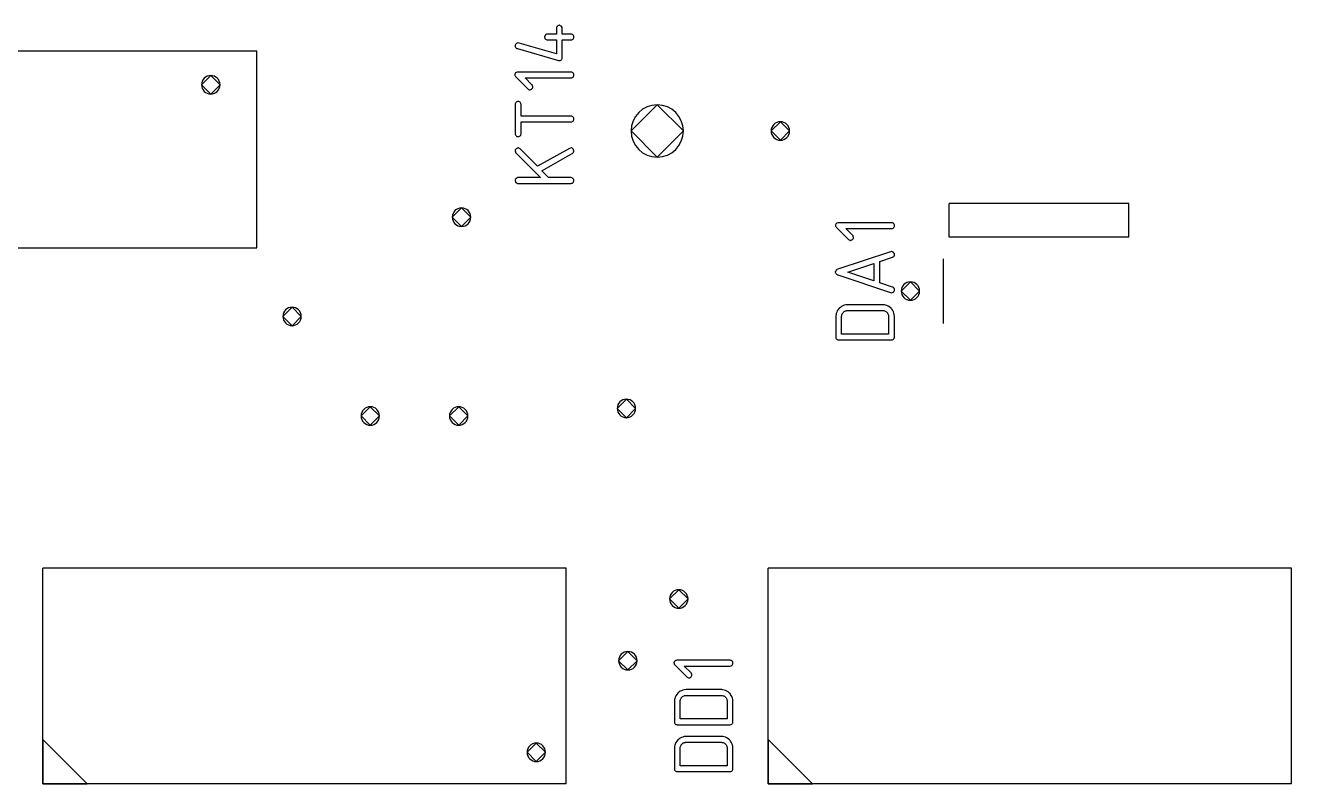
# Model space of a CAD drawing. Header units: inches. Extents: x 0 to 594, y -420 to 0.
# Drawn here: x 194.55 to 215.12, y -142.18 to -129.87 of the extents above; entities that cross this region are included whole.
import ezdxf

# ---------------------------------------------------------------- set-up
doc = ezdxf.new("R2010")
doc.units = ezdxf.units.IN
doc.header["$MEASUREMENT"] = 0

msp = doc.modelspace()

# ---------------------------------------------------------------- linework, layer by layer
at = {"color": 18, "true_color": 0x000000}
for p, q in [((203.175, -129.904), (203.174, -129.912)), ((203.174, -129.912), (203.174, -130.009)), ((203.181, -129.892), (203.175, -129.904)), ((203.184, -129.887), (203.181, -129.892)), ((203.19, -129.881), (203.184, -129.887)), ((203.192, -129.878), (203.19, -129.881)), ((203.199, -129.874), (203.192, -129.878)), ((203.209, -129.87), (203.199, -129.874)), ((203.222, -129.867), (203.209, -129.87)), ((203.225, -129.867), (203.222, -129.867)), ((203.232, -129.869), (203.225, -129.867)), ((203.242, -129.873), (203.232, -129.869)), ((203.253, -129.88), (203.242, -129.873)), ((203.256, -129.881), (203.253, -129.88)), ((203.26, -129.888), (203.256, -129.881)), ((203.266, -129.9), (203.26, -129.888)), ((203.267, -129.907), (203.266, -129.9)), ((203.269, -129.915), (203.267, -129.907)), ((203.269, -130.009), (203.269, -129.915)), ((202.52, -130.167), (202.512, -130.179)), ((202.523, -130.165), (202.52, -130.167)), ((202.528, -130.16), (202.523, -130.165)), ((202.54, -130.156), (202.528, -130.16)), ((202.554, -130.153), (202.54, -130.156)), ((202.568, -130.155), (202.554, -130.153)), ((203.174, -130.328), (202.568, -130.155)), ((202.985, -130.046), (202.984, -130.055)), ((202.984, -130.055), (202.984, -130.057)), ((202.984, -130.057), (202.985, -130.07)), ((202.989, -130.036), (202.985, -130.046)), ((202.985, -130.07), (202.989, -130.08)), ((202.996, -130.025), (202.989, -130.036)), ((202.989, -130.08), (202.995, -130.087)), ((202.995, -130.087), (202.996, -130.09)), ((202.998, -130.022), (202.996, -130.024)), ((202.996, -130.024), (202.996, -130.025)), ((202.996, -130.09), (203.009, -130.098)), ((203.005, -130.017), (202.998, -130.022)), ((203.016, -130.012), (203.005, -130.017)), ((203.009, -130.098), (203.02, -130.103)), ((203.023, -130.009), (203.016, -130.012)), ((203.02, -130.103), (203.029, -130.104)), ((203.032, -130.009), (203.023, -130.009)), ((203.029, -130.104), (203.03, -130.104)), ((203.03, -130.104), (203.032, -130.104)), ((203.174, -130.009), (203.032, -130.009)), ((203.032, -130.104), (203.174, -130.104)), ((203.174, -130.104), (203.174, -130.328)), ((203.411, -130.009), (203.269, -130.009)), ((203.269, -130.397), (203.269, -130.104)), ((203.269, -130.104), (203.411, -130.104)), ((203.412, -130.009), (203.411, -130.009)), ((203.411, -130.104), (203.426, -130.101)), ((203.415, -130.009), (203.412, -130.009)), ((203.424, -130.011), (203.415, -130.009)), ((203.435, -130.015), (203.424, -130.011)), ((203.426, -130.101), (203.438, -130.097)), ((203.446, -130.024), (203.435, -130.015)), ((203.438, -130.097), (203.443, -130.093)), ((203.443, -130.093), (203.446, -130.09)), ((203.448, -130.026), (203.446, -130.024)), ((203.446, -130.09), (203.453, -130.079)), ((203.452, -130.032), (203.448, -130.026)), ((203.456, -130.043), (203.452, -130.032)), ((203.453, -130.079), (203.456, -130.069)), ((203.457, -130.057), (203.456, -130.043)), ((203.456, -130.069), (203.457, -130.06)), ((203.457, -130.06), (203.457, -130.057)), ((188.412, -130.283), (198.312, -130.283)), ((198.312, -133.483), (198.312, -130.283)), ((202.507, -130.19), (202.506, -130.198)), ((202.506, -130.198), (202.506, -130.21)), ((202.506, -130.198), (202.506, -130.198)), ((202.506, -130.21), (202.507, -130.215)), ((202.512, -130.179), (202.507, -130.19)), ((202.507, -130.215), (202.509, -130.22)), ((202.509, -130.22), (202.51, -130.221)), ((202.51, -130.221), (202.516, -130.229)), ((202.516, -130.229), (202.524, -130.238)), ((202.524, -130.238), (202.533, -130.242)), ((202.533, -130.242), (202.538, -130.245)), ((202.538, -130.245), (202.541, -130.246)), ((202.541, -130.246), (203.208, -130.437)), ((203.208, -130.437), (203.219, -130.439)), ((203.219, -130.439), (203.23, -130.439)), ((203.23, -130.439), (203.243, -130.437)), ((203.243, -130.437), (203.253, -130.431)), ((203.253, -130.431), (203.259, -130.424)), ((203.259, -130.424), (203.264, -130.414)), ((203.264, -130.414), (203.267, -130.406)), ((203.267, -130.406), (203.269, -130.397)), ((197.562, -130.683), (197.412, -130.833)), ((197.712, -130.833), (197.562, -130.683)), ((202.5, -130.659), (202.499, -130.665)), ((202.499, -130.665), (202.499, -130.666)), ((202.499, -130.665), (202.499, -130.665)), ((202.499, -130.666), (202.5, -130.675)), ((202.504, -130.651), (202.5, -130.659)), ((202.5, -130.675), (202.502, -130.682)), ((202.502, -130.682), (202.503, -130.688)), ((202.503, -130.688), (202.504, -130.689)), ((202.513, -130.64), (202.504, -130.651)), ((202.504, -130.689), (202.509, -130.696)), ((202.509, -130.696), (202.514, -130.703)), ((202.516, -130.638), (202.513, -130.64)), ((202.514, -130.703), (202.519, -130.707)), ((202.524, -130.633), (202.516, -130.638)), ((202.519, -130.707), (202.52, -130.709)), ((202.52, -130.709), (202.712, -130.899)), ((202.537, -130.628), (202.524, -130.633)), ((202.554, -130.627), (202.537, -130.628)), ((203.411, -130.627), (202.554, -130.627)), ((202.778, -130.831), (202.668, -130.721)), ((202.668, -130.721), (203.411, -130.721)), ((203.412, -130.627), (203.411, -130.627)), ((203.411, -130.721), (203.426, -130.719)), ((203.415, -130.627), (203.412, -130.627)), ((203.424, -130.628), (203.415, -130.627)), ((203.435, -130.633), (203.424, -130.628)), ((203.426, -130.719), (203.438, -130.714)), ((203.446, -130.641), (203.435, -130.633)), ((203.438, -130.714), (203.443, -130.71)), ((203.443, -130.71), (203.446, -130.707)), ((203.448, -130.644), (203.446, -130.641)), ((203.446, -130.707), (203.453, -130.696)), ((203.452, -130.649), (203.448, -130.644)), ((203.456, -130.661), (203.452, -130.649)), ((203.453, -130.696), (203.456, -130.686)), ((203.457, -130.675), (203.456, -130.661)), ((203.456, -130.686), (203.457, -130.678)), ((203.457, -130.678), (203.457, -130.675)), ((197.412, -130.833), (197.562, -130.983)), ((197.562, -130.983), (197.712, -130.833)), ((202.712, -130.899), (202.723, -130.907)), ((202.723, -130.907), (202.734, -130.912)), ((202.734, -130.912), (202.741, -130.913)), ((202.741, -130.913), (202.743, -130.913)), ((202.743, -130.913), (202.744, -130.913)), ((202.744, -130.913), (202.751, -130.912)), ((202.751, -130.912), (202.757, -130.91)), ((202.757, -130.91), (202.768, -130.905)), ((202.768, -130.905), (202.775, -130.9)), ((202.775, -130.9), (202.777, -130.898)), ((202.777, -130.898), (202.778, -130.898)), ((202.781, -130.834), (202.778, -130.831)), ((202.778, -130.898), (202.786, -130.886)), ((202.785, -130.841), (202.781, -130.834)), ((202.789, -130.852), (202.785, -130.841)), ((202.786, -130.886), (202.791, -130.875)), ((202.792, -130.865), (202.789, -130.852)), ((202.791, -130.875), (202.792, -130.868)), ((202.792, -130.868), (202.792, -130.865)), ((202.507, -131.14), (202.506, -131.149)), ((202.506, -131.149), (202.506, -131.636)), ((202.506, -131.149), (202.506, -131.149)), ((202.513, -131.129), (202.507, -131.14)), ((202.516, -131.123), (202.513, -131.129)), ((202.521, -131.117), (202.516, -131.123)), ((202.524, -131.115), (202.521, -131.117)), ((202.531, -131.11), (202.524, -131.115)), ((202.541, -131.106), (202.531, -131.11)), ((202.554, -131.103), (202.541, -131.106)), ((202.557, -131.103), (202.554, -131.103)), ((202.564, -131.105), (202.557, -131.103)), ((202.574, -131.109), (202.564, -131.105)), ((202.585, -131.116), (202.574, -131.109)), ((202.588, -131.117), (202.585, -131.116)), ((202.592, -131.125), (202.588, -131.117)), ((202.598, -131.136), (202.592, -131.125)), ((202.599, -131.143), (202.598, -131.136)), ((202.6, -131.151), (202.599, -131.143)), ((202.6, -131.342), (202.6, -131.151)), ((204.812, -131.158), (204.387, -131.583)), ((205.237, -131.583), (204.812, -131.158)), ((203.411, -131.342), (202.6, -131.342)), ((203.412, -131.342), (203.411, -131.342)), ((203.415, -131.342), (203.412, -131.342)), ((203.424, -131.343), (203.415, -131.342)), ((203.435, -131.347), (203.424, -131.343)), ((203.446, -131.356), (203.435, -131.347)), ((203.448, -131.359), (203.446, -131.356)), ((203.446, -131.422), (203.453, -131.411)), ((203.452, -131.364), (203.448, -131.359)), ((203.456, -131.375), (203.452, -131.364)), ((203.453, -131.411), (203.456, -131.401)), ((203.457, -131.39), (203.456, -131.375)), ((203.456, -131.401), (203.457, -131.392)), ((203.457, -131.392), (203.457, -131.39)), ((202.6, -131.631), (202.6, -131.436)), ((202.6, -131.436), (203.411, -131.436)), ((203.411, -131.436), (203.426, -131.433)), ((203.426, -131.433), (203.438, -131.429)), ((203.438, -131.429), (203.443, -131.425)), ((203.443, -131.425), (203.446, -131.422)), ((204.387, -131.583), (204.812, -132.008)), ((204.812, -132.008), (205.237, -131.583)), ((206.812, -131.433), (206.662, -131.583)), ((206.662, -131.583), (206.812, -131.733)), ((206.962, -131.583), (206.812, -131.433)), ((206.812, -131.733), (206.962, -131.583)), ((202.506, -131.636), (202.509, -131.643)), ((202.509, -131.643), (202.514, -131.655)), ((202.514, -131.655), (202.52, -131.66)), ((202.52, -131.66), (202.521, -131.663)), ((202.521, -131.663), (202.523, -131.663)), ((202.523, -131.663), (202.534, -131.67)), ((202.534, -131.67), (202.544, -131.673)), ((202.544, -131.673), (202.551, -131.674)), ((202.551, -131.674), (202.552, -131.674)), ((202.552, -131.674), (202.554, -131.674)), ((202.554, -131.674), (202.566, -131.673)), ((202.566, -131.673), (202.578, -131.669)), ((202.578, -131.669), (202.585, -131.664)), ((202.585, -131.664), (202.586, -131.663)), ((202.586, -131.663), (202.588, -131.663)), ((202.588, -131.663), (202.595, -131.652)), ((202.595, -131.652), (202.599, -131.64)), ((202.599, -131.64), (202.6, -131.631)), ((202.507, -131.897), (202.506, -131.906)), ((202.506, -131.906), (202.506, -131.908)), ((202.506, -131.906), (202.506, -131.906)), ((202.506, -131.908), (202.509, -131.921)), ((202.513, -131.886), (202.507, -131.897)), ((202.509, -131.921), (202.513, -131.931)), ((202.516, -131.88), (202.513, -131.886)), ((202.513, -131.931), (202.517, -131.938)), ((202.521, -131.874), (202.516, -131.88)), ((202.517, -131.938), (202.52, -131.941)), ((202.52, -131.941), (202.918, -132.341)), ((202.524, -131.872), (202.521, -131.873)), ((202.521, -131.873), (202.521, -131.874)), ((202.531, -131.866), (202.524, -131.872)), ((202.541, -131.862), (202.531, -131.866)), ((202.548, -131.859), (202.541, -131.862)), ((202.555, -131.859), (202.548, -131.859)), ((202.558, -131.859), (202.555, -131.859)), ((202.564, -131.86), (202.558, -131.859)), ((202.574, -131.865), (202.564, -131.86)), ((202.588, -131.873), (202.574, -131.865)), ((202.87, -132.156), (202.588, -131.873)), ((203.387, -131.865), (202.87, -132.156)), ((202.937, -132.228), (203.433, -131.949)), ((203.412, -131.858), (203.387, -131.865)), ((203.414, -131.858), (203.412, -131.858)), ((203.415, -131.858), (203.414, -131.858)), ((203.424, -131.859), (203.415, -131.858)), ((203.433, -131.865), (203.424, -131.859)), ((203.438, -131.867), (203.433, -131.865)), ((203.433, -131.949), (203.442, -131.942)), ((203.443, -131.873), (203.438, -131.867)), ((203.442, -131.942), (203.448, -131.935)), ((203.446, -131.876), (203.443, -131.873)), ((203.45, -131.883), (203.446, -131.876)), ((203.448, -131.935), (203.452, -131.929)), ((203.455, -131.894), (203.45, -131.883)), ((203.452, -131.929), (203.455, -131.922)), ((203.457, -131.908), (203.455, -131.894)), ((203.455, -131.922), (203.456, -131.917)), ((203.456, -131.917), (203.457, -131.913)), ((203.457, -131.913), (203.457, -131.908)), ((203.049, -132.341), (202.937, -132.228)), ((202.507, -132.378), (202.506, -132.386)), ((202.506, -132.386), (202.506, -132.389)), ((202.506, -132.389), (202.509, -132.402)), ((202.51, -132.368), (202.507, -132.378)), ((202.509, -132.402), (202.513, -132.412)), ((202.517, -132.357), (202.51, -132.368)), ((202.513, -132.412), (202.517, -132.419)), ((202.52, -132.354), (202.517, -132.355)), ((202.517, -132.355), (202.517, -132.357)), ((202.517, -132.419), (202.52, -132.421)), ((202.526, -132.348), (202.52, -132.354)), ((202.52, -132.421), (202.531, -132.43)), ((202.537, -132.344), (202.526, -132.348)), ((202.531, -132.43), (202.541, -132.434)), ((202.544, -132.341), (202.537, -132.344)), ((202.541, -132.434), (202.55, -132.436)), ((202.552, -132.341), (202.544, -132.341)), ((202.55, -132.436), (202.551, -132.436)), ((202.551, -132.436), (202.552, -132.436)), ((202.918, -132.341), (202.552, -132.341)), ((202.552, -132.436), (203.411, -132.436)), ((203.411, -132.341), (203.049, -132.341)), ((203.412, -132.341), (203.411, -132.341)), ((203.411, -132.436), (203.426, -132.433)), ((203.415, -132.341), (203.412, -132.341)), ((203.424, -132.343), (203.415, -132.341)), ((203.435, -132.347), (203.424, -132.343)), ((203.426, -132.433), (203.438, -132.429)), ((203.446, -132.355), (203.435, -132.347)), ((203.438, -132.429), (203.443, -132.424)), ((203.443, -132.424), (203.446, -132.421)), ((203.448, -132.358), (203.446, -132.355)), ((203.446, -132.421), (203.453, -132.41)), ((203.452, -132.364), (203.448, -132.358)), ((203.456, -132.375), (203.452, -132.364)), ((203.453, -132.41), (203.456, -132.4)), ((203.457, -132.389), (203.456, -132.375)), ((203.456, -132.4), (203.457, -132.392)), ((203.457, -132.392), (203.457, -132.389)), ((201.634, -132.833), (201.484, -132.983)), ((201.784, -132.983), (201.634, -132.833)), ((212.472, -132.758), (209.552, -132.758)), ((209.552, -133.308), (209.552, -132.758)), ((212.472, -133.308), (212.472, -132.758)), ((201.484, -132.983), (201.634, -133.133)), ((201.634, -133.133), (201.784, -132.983)), ((207.707, -133.105), (207.706, -133.111)), ((207.706, -133.111), (207.706, -133.112)), ((207.706, -133.111), (207.706, -133.111)), ((207.706, -133.112), (207.707, -133.12)), ((207.711, -133.096), (207.707, -133.105)), ((207.707, -133.12), (207.709, -133.127)), ((207.709, -133.127), (207.71, -133.133)), ((207.71, -133.133), (207.711, -133.134)), ((207.72, -133.085), (207.711, -133.096)), ((207.711, -133.134), (207.716, -133.142)), ((207.716, -133.142), (207.721, -133.149)), ((207.723, -133.084), (207.72, -133.085)), ((207.721, -133.149), (207.726, -133.153)), ((207.731, -133.078), (207.723, -133.084)), ((207.726, -133.153), (207.727, -133.154)), ((207.727, -133.154), (207.919, -133.345)), ((207.744, -133.074), (207.731, -133.078)), ((207.761, -133.072), (207.744, -133.074)), ((208.618, -133.072), (207.761, -133.072)), ((207.985, -133.277), (207.875, -133.167)), ((207.875, -133.167), (208.618, -133.167)), ((208.619, -133.072), (208.618, -133.072)), ((208.618, -133.167), (208.633, -133.164)), ((208.622, -133.072), (208.619, -133.072)), ((208.631, -133.074), (208.622, -133.072)), ((208.642, -133.078), (208.631, -133.074)), ((208.633, -133.164), (208.645, -133.16)), ((208.653, -133.087), (208.642, -133.078)), ((208.645, -133.16), (208.65, -133.156)), ((208.65, -133.156), (208.653, -133.153)), ((208.655, -133.089), (208.653, -133.087)), ((208.653, -133.153), (208.66, -133.142)), ((208.659, -133.095), (208.655, -133.089)), ((208.663, -133.106), (208.659, -133.095)), ((208.66, -133.142), (208.663, -133.132)), ((208.664, -133.12), (208.663, -133.106)), ((208.663, -133.132), (208.664, -133.123)), ((208.664, -133.123), (208.664, -133.12)), ((207.919, -133.345), (207.93, -133.353)), ((207.93, -133.353), (207.941, -133.357)), ((207.941, -133.357), (207.948, -133.359)), ((207.948, -133.359), (207.95, -133.359)), ((207.95, -133.359), (207.951, -133.359)), ((207.951, -133.359), (207.958, -133.357)), ((207.958, -133.357), (207.964, -133.356)), ((207.964, -133.356), (207.975, -133.35)), ((207.975, -133.35), (207.982, -133.346)), ((207.982, -133.346), (207.984, -133.343)), ((207.984, -133.343), (207.985, -133.343)), ((207.988, -133.28), (207.985, -133.277)), ((207.985, -133.343), (207.993, -133.332)), ((207.992, -133.287), (207.988, -133.28)), ((207.996, -133.298), (207.992, -133.287)), ((207.993, -133.332), (207.998, -133.321)), ((207.999, -133.311), (207.996, -133.298)), ((207.998, -133.321), (207.999, -133.314)), ((207.999, -133.314), (207.999, -133.311)), ((212.472, -133.308), (209.552, -133.308)), ((188.412, -133.483), (198.312, -133.483)), ((208.602, -133.545), (207.745, -133.829)), ((208.426, -133.703), (208.632, -133.634)), ((208.619, -133.542), (208.602, -133.545)), ((208.621, -133.542), (208.619, -133.542)), ((208.622, -133.542), (208.621, -133.542)), ((208.631, -133.543), (208.622, -133.542)), ((208.64, -133.549), (208.631, -133.543)), ((208.632, -133.634), (208.64, -133.629)), ((208.646, -133.552), (208.64, -133.549)), ((208.64, -133.629), (208.646, -133.626)), ((208.652, -133.557), (208.646, -133.552)), ((208.646, -133.626), (208.652, -133.622)), ((208.653, -133.56), (208.652, -133.557)), ((208.652, -133.622), (208.655, -133.619)), ((208.657, -133.567), (208.653, -133.56)), ((208.655, -133.619), (208.659, -133.614)), ((208.663, -133.579), (208.657, -133.567)), ((208.659, -133.614), (208.66, -133.612)), ((208.66, -133.612), (208.663, -133.604)), ((208.664, -133.591), (208.663, -133.579)), ((208.663, -133.604), (208.664, -133.597)), ((208.664, -133.597), (208.664, -133.591)), ((209.462, -134.708), (209.462, -133.658)), ((207.706, -133.863), (207.704, -133.869)), ((207.704, -133.869), (207.704, -133.875)), ((207.704, -133.869), (207.704, -133.869)), ((207.704, -133.875), (207.706, -133.886)), ((207.71, -133.858), (207.706, -133.863)), ((207.714, -133.849), (207.71, -133.858)), ((207.721, -133.842), (207.714, -133.849)), ((207.731, -133.835), (207.721, -133.842)), ((207.745, -133.829), (207.731, -133.835)), ((207.91, -133.875), (208.329, -133.735)), ((208.329, -134.016), (207.91, -133.875)), ((208.329, -133.735), (208.329, -134.016)), ((208.329, -133.735), (208.329, -133.735)), ((208.426, -134.048), (208.426, -133.703)), ((207.706, -133.886), (207.71, -133.894)), ((207.71, -133.894), (207.717, -133.903)), ((207.717, -133.903), (207.724, -133.908)), ((207.724, -133.908), (207.733, -133.914)), ((207.733, -133.914), (207.738, -133.917)), ((207.738, -133.917), (207.744, -133.918)), ((207.744, -133.918), (207.745, -133.92)), ((207.745, -133.92), (208.602, -134.206)), ((208.632, -134.117), (208.426, -134.048)), ((208.924, -134.033), (208.774, -134.183)), ((209.074, -134.183), (208.924, -134.033)), ((208.602, -134.206), (208.619, -134.209)), ((208.619, -134.209), (208.626, -134.207)), ((208.626, -134.207), (208.632, -134.206)), ((208.635, -134.118), (208.632, -134.117)), ((208.632, -134.206), (208.643, -134.2)), ((208.64, -134.121), (208.635, -134.118)), ((208.649, -134.126), (208.64, -134.121)), ((208.643, -134.2), (208.649, -134.196)), ((208.657, -134.134), (208.649, -134.126)), ((208.649, -134.196), (208.652, -134.193)), ((208.652, -134.193), (208.659, -134.182)), ((208.659, -134.135), (208.657, -134.134)), ((208.66, -134.141), (208.659, -134.135)), ((208.659, -134.182), (208.663, -134.171)), ((208.663, -134.149), (208.66, -134.141)), ((208.664, -134.159), (208.663, -134.149)), ((208.663, -134.171), (208.664, -134.162)), ((208.664, -134.162), (208.664, -134.159)), ((208.774, -134.183), (208.924, -134.333)), ((208.924, -134.333), (209.074, -134.183)), ((198.882, -134.445), (198.732, -134.595)), ((199.032, -134.595), (198.882, -134.445)), ((207.751, -134.482), (207.737, -134.505)), ((207.769, -134.461), (207.751, -134.482)), ((207.772, -134.458), (207.769, -134.461)), ((207.779, -134.453), (207.772, -134.458)), ((207.792, -134.443), (207.779, -134.453)), ((207.807, -134.433), (207.792, -134.443)), ((207.827, -134.423), (207.807, -134.433)), ((207.85, -134.413), (207.827, -134.423)), ((207.875, -134.407), (207.85, -134.413)), ((207.903, -134.405), (207.875, -134.407)), ((208.474, -134.405), (207.903, -134.405)), ((208.476, -134.405), (208.474, -134.405)), ((208.477, -134.405), (208.476, -134.405)), ((208.481, -134.405), (208.477, -134.405)), ((208.487, -134.406), (208.481, -134.405)), ((208.502, -134.407), (208.487, -134.406)), ((208.521, -134.412), (208.502, -134.407)), ((208.542, -134.419), (208.521, -134.412)), ((208.564, -134.429), (208.542, -134.419)), ((208.587, -134.443), (208.564, -134.429)), ((208.609, -134.461), (208.587, -134.443)), ((208.612, -134.464), (208.609, -134.461)), ((208.618, -134.471), (208.612, -134.464)), ((208.626, -134.484), (208.618, -134.471)), ((208.636, -134.499), (208.626, -134.484)), ((198.732, -134.595), (198.882, -134.745)), ((198.882, -134.745), (199.032, -134.595)), ((207.714, -134.582), (207.713, -134.588)), ((207.713, -134.588), (207.713, -134.929)), ((207.713, -134.588), (207.713, -134.588)), ((207.716, -134.567), (207.714, -134.582)), ((207.72, -134.548), (207.716, -134.567)), ((207.727, -134.527), (207.72, -134.548)), ((207.737, -134.505), (207.727, -134.527)), ((207.807, -134.595), (207.809, -134.581)), ((207.807, -134.881), (207.807, -134.595)), ((207.809, -134.581), (207.812, -134.567)), ((207.809, -134.581), (207.809, -134.581)), ((207.812, -134.567), (207.816, -134.555)), ((207.816, -134.555), (207.821, -134.546)), ((207.821, -134.546), (207.827, -134.539)), ((207.827, -134.539), (207.831, -134.532)), ((207.831, -134.532), (207.834, -134.529)), ((207.834, -134.529), (207.836, -134.527)), ((207.836, -134.527), (207.847, -134.517)), ((207.847, -134.517), (207.858, -134.51)), ((207.858, -134.51), (207.869, -134.506)), ((207.869, -134.506), (207.879, -134.502)), ((207.879, -134.502), (207.889, -134.5)), ((207.889, -134.5), (207.896, -134.499)), ((207.896, -134.499), (207.902, -134.499)), ((207.902, -134.499), (207.903, -134.499)), ((207.903, -134.499), (208.476, -134.499)), ((208.476, -134.499), (208.491, -134.5)), ((208.491, -134.5), (208.504, -134.503)), ((208.504, -134.503), (208.516, -134.508)), ((208.516, -134.508), (208.526, -134.513)), ((208.526, -134.513), (208.533, -134.519)), ((208.533, -134.519), (208.54, -134.523)), ((208.54, -134.523), (208.543, -134.526)), ((208.543, -134.526), (208.545, -134.527)), ((208.545, -134.527), (208.553, -134.539)), ((208.553, -134.539), (208.559, -134.55)), ((208.559, -134.55), (208.564, -134.561)), ((208.564, -134.561), (208.567, -134.571)), ((208.567, -134.571), (208.569, -134.581)), ((208.569, -134.581), (208.57, -134.588)), ((208.57, -134.588), (208.57, -134.881)), ((208.648, -134.519), (208.636, -134.499)), ((208.656, -134.541), (208.648, -134.519)), ((208.662, -134.567), (208.656, -134.541)), ((208.664, -134.595), (208.662, -134.567)), ((208.664, -134.93), (208.664, -134.595)), ((208.57, -134.881), (207.807, -134.881)), ((207.713, -134.929), (207.714, -134.945)), ((207.714, -134.945), (207.72, -134.956)), ((207.72, -134.956), (207.728, -134.964)), ((207.728, -134.964), (207.737, -134.97)), ((207.737, -134.97), (207.745, -134.973)), ((207.745, -134.973), (207.754, -134.974)), ((207.754, -134.974), (207.759, -134.976)), ((207.759, -134.976), (207.761, -134.976)), ((207.761, -134.976), (208.618, -134.976)), ((208.618, -134.976), (208.633, -134.974)), ((208.633, -134.974), (208.645, -134.969)), ((208.645, -134.969), (208.653, -134.961)), ((208.653, -134.961), (208.659, -134.952)), ((208.659, -134.952), (208.662, -134.943)), ((208.662, -134.943), (208.663, -134.936)), ((208.663, -134.936), (208.664, -134.93)), ((200.152, -136.061), (200.002, -136.211)), ((200.302, -136.211), (200.152, -136.061)), ((201.588, -136.061), (201.438, -136.211)), ((201.738, -136.211), (201.588, -136.061)), ((204.312, -135.939), (204.162, -136.089)), ((204.162, -136.089), (204.312, -136.239)), ((204.462, -136.089), (204.312, -135.939)), ((204.312, -136.239), (204.462, -136.089)), ((200.002, -136.211), (200.152, -136.361)), ((200.152, -136.361), (200.302, -136.211)), ((201.438, -136.211), (201.588, -136.361)), ((201.588, -136.361), (201.738, -136.211)), ((203.334, -138.683), (194.834, -138.683)), ((194.834, -142.183), (194.834, -138.683)), ((203.334, -142.183), (203.334, -138.683)), ((215.115, -138.683), (206.615, -138.683)), ((206.615, -142.183), (206.615, -138.683)), ((215.115, -142.183), (215.115, -138.683)), ((205.162, -139.033), (205.012, -139.183)), ((205.012, -139.183), (205.162, -139.333)), ((205.312, -139.183), (205.162, -139.033)), ((205.162, -139.333), (205.312, -139.183)), ((204.335, -140.036), (204.185, -140.186)), ((204.485, -140.186), (204.335, -140.036)), ((204.185, -140.186), (204.335, -140.336)), ((204.335, -140.336), (204.485, -140.186)), ((205.085, -140.211), (205.083, -140.216)), ((205.083, -140.216), (205.083, -140.218)), ((205.083, -140.216), (205.083, -140.216)), ((205.083, -140.218), (205.085, -140.226)), ((205.089, -140.202), (205.085, -140.211)), ((205.085, -140.226), (205.086, -140.233)), ((205.086, -140.233), (205.087, -140.239)), ((205.087, -140.239), (205.089, -140.24)), ((205.097, -140.191), (205.089, -140.202)), ((205.089, -140.24), (205.093, -140.248)), ((205.093, -140.248), (205.099, -140.255)), ((205.1, -140.19), (205.097, -140.191)), ((205.109, -140.184), (205.1, -140.19)), ((205.121, -140.18), (205.109, -140.184)), ((205.138, -140.178), (205.121, -140.18)), ((205.995, -140.178), (205.138, -140.178)), ((205.997, -140.178), (205.995, -140.178)), ((205.999, -140.178), (205.997, -140.178)), ((206.008, -140.18), (205.999, -140.178)), ((206.019, -140.184), (206.008, -140.18)), ((206.03, -140.193), (206.019, -140.184)), ((206.032, -140.195), (206.03, -140.193)), ((206.03, -140.259), (206.037, -140.248)), ((206.036, -140.201), (206.032, -140.195)), ((206.04, -140.212), (206.036, -140.201)), ((206.037, -140.248), (206.04, -140.238)), ((206.042, -140.226), (206.04, -140.212)), ((206.04, -140.238), (206.042, -140.229)), ((206.042, -140.229), (206.042, -140.226)), ((205.099, -140.255), (205.103, -140.259)), ((205.103, -140.259), (205.104, -140.26)), ((205.104, -140.26), (205.296, -140.451)), ((205.362, -140.383), (205.252, -140.273)), ((205.252, -140.273), (205.995, -140.273)), ((205.296, -140.451), (205.307, -140.459)), ((205.307, -140.459), (205.319, -140.463)), ((205.341, -140.462), (205.352, -140.456)), ((205.352, -140.456), (205.359, -140.452)), ((205.359, -140.452), (205.361, -140.449)), ((205.361, -140.449), (205.362, -140.449)), ((205.365, -140.386), (205.362, -140.383)), ((205.362, -140.449), (205.371, -140.438)), ((205.369, -140.393), (205.365, -140.386)), ((205.374, -140.404), (205.369, -140.393)), ((205.371, -140.438), (205.375, -140.427)), ((205.376, -140.417), (205.374, -140.404)), ((205.375, -140.427), (205.376, -140.419)), ((205.376, -140.419), (205.376, -140.417)), ((205.995, -140.273), (206.011, -140.27)), ((206.011, -140.27), (206.022, -140.266)), ((206.022, -140.266), (206.028, -140.262)), ((206.028, -140.262), (206.03, -140.259)), ((205.227, -140.663), (205.204, -140.673)), ((205.252, -140.658), (205.227, -140.663)), ((205.28, -140.655), (205.252, -140.658)), ((205.851, -140.655), (205.28, -140.655)), ((205.319, -140.463), (205.326, -140.465)), ((205.326, -140.465), (205.327, -140.465)), ((205.327, -140.465), (205.328, -140.465)), ((205.328, -140.465), (205.335, -140.463)), ((205.335, -140.463), (205.341, -140.462)), ((205.853, -140.655), (205.851, -140.655)), ((205.854, -140.655), (205.853, -140.655)), ((205.858, -140.655), (205.854, -140.655)), ((205.864, -140.656), (205.858, -140.655)), ((205.88, -140.658), (205.864, -140.656)), ((205.898, -140.662), (205.88, -140.658)), ((205.919, -140.669), (205.898, -140.662)), ((205.092, -140.833), (205.09, -140.838)), ((205.09, -140.838), (205.09, -141.179)), ((205.09, -140.838), (205.09, -140.838)), ((205.093, -140.817), (205.092, -140.833)), ((205.097, -140.799), (205.093, -140.817)), ((205.104, -140.778), (205.097, -140.799)), ((205.114, -140.755), (205.104, -140.778)), ((205.128, -140.732), (205.114, -140.755)), ((205.147, -140.711), (205.128, -140.732)), ((205.149, -140.708), (205.147, -140.711)), ((205.156, -140.703), (205.149, -140.708)), ((205.169, -140.693), (205.156, -140.703)), ((205.185, -140.683), (205.169, -140.693)), ((205.204, -140.673), (205.185, -140.683)), ((205.185, -140.845), (205.186, -140.831)), ((205.185, -141.131), (205.185, -140.845)), ((205.186, -140.831), (205.189, -140.817)), ((205.186, -140.831), (205.186, -140.831)), ((205.189, -140.817), (205.193, -140.806)), ((205.193, -140.806), (205.199, -140.796)), ((205.199, -140.796), (205.204, -140.789)), ((205.204, -140.789), (205.209, -140.782)), ((205.209, -140.782), (205.211, -140.779)), ((205.211, -140.779), (205.213, -140.778)), ((205.213, -140.778), (205.224, -140.768)), ((205.224, -140.768), (205.235, -140.761)), ((205.235, -140.761), (205.247, -140.756)), ((205.247, -140.756), (205.257, -140.752)), ((205.257, -140.752), (205.266, -140.751)), ((205.266, -140.751), (205.273, -140.749)), ((205.273, -140.749), (205.279, -140.749)), ((205.279, -140.749), (205.28, -140.749)), ((205.28, -140.749), (205.853, -140.749)), ((205.853, -140.749), (205.868, -140.751)), ((205.868, -140.751), (205.881, -140.754)), ((205.881, -140.754), (205.894, -140.758)), ((205.894, -140.758), (205.904, -140.763)), ((205.904, -140.763), (205.911, -140.769)), ((205.911, -140.769), (205.918, -140.773)), ((205.918, -140.773), (205.92, -140.776)), ((205.942, -140.679), (205.919, -140.669)), ((205.92, -140.776), (205.922, -140.778)), ((205.922, -140.778), (205.93, -140.789)), ((205.93, -140.789), (205.936, -140.8)), ((205.936, -140.8), (205.942, -140.811)), ((205.964, -140.693), (205.942, -140.679)), ((205.942, -140.811), (205.944, -140.821)), ((205.944, -140.821), (205.946, -140.831)), ((205.946, -140.831), (205.947, -140.838)), ((205.947, -140.838), (205.947, -141.131)), ((205.987, -140.711), (205.964, -140.693)), ((205.99, -140.714), (205.987, -140.711)), ((205.995, -140.721), (205.99, -140.714)), ((206.004, -140.734), (205.995, -140.721)), ((206.014, -140.749), (206.004, -140.734)), ((206.025, -140.769), (206.014, -140.749)), ((206.033, -140.792), (206.025, -140.769)), ((206.039, -140.817), (206.033, -140.792)), ((206.042, -140.845), (206.039, -140.817)), ((206.042, -141.181), (206.042, -140.845)), ((205.09, -141.179), (205.092, -141.195)), ((205.092, -141.195), (205.097, -141.206)), ((205.097, -141.206), (205.106, -141.215)), ((205.106, -141.215), (205.114, -141.22)), ((205.114, -141.22), (205.123, -141.223)), ((205.123, -141.223), (205.131, -141.224)), ((205.131, -141.224), (205.137, -141.226)), ((205.137, -141.226), (205.138, -141.226)), ((205.138, -141.226), (205.995, -141.226)), ((205.947, -141.131), (205.185, -141.131)), ((205.995, -141.226), (206.011, -141.224)), ((206.011, -141.224), (206.022, -141.219)), ((206.022, -141.219), (206.03, -141.212)), ((206.03, -141.212), (206.036, -141.202)), ((206.036, -141.202), (206.039, -141.193)), ((206.039, -141.193), (206.04, -141.186)), ((206.04, -141.186), (206.042, -141.181)), ((195.554, -142.183), (194.834, -141.463)), ((194.834, -141.463), (194.834, -142.183)), ((205.147, -141.473), (205.128, -141.494)), ((205.149, -141.47), (205.147, -141.473)), ((205.156, -141.464), (205.149, -141.47)), ((205.169, -141.454), (205.156, -141.464)), ((205.185, -141.444), (205.169, -141.454)), ((205.204, -141.434), (205.185, -141.444)), ((205.227, -141.425), (205.204, -141.434)), ((205.252, -141.419), (205.227, -141.425)), ((205.28, -141.416), (205.252, -141.419)), ((205.851, -141.416), (205.28, -141.416)), ((205.853, -141.416), (205.851, -141.416)), ((205.854, -141.416), (205.853, -141.416)), ((205.858, -141.416), (205.854, -141.416)), ((205.864, -141.418), (205.858, -141.416)), ((205.88, -141.419), (205.864, -141.418)), ((205.898, -141.423), (205.88, -141.419)), ((205.919, -141.43), (205.898, -141.423)), ((205.942, -141.44), (205.919, -141.43)), ((205.964, -141.454), (205.942, -141.44)), ((205.987, -141.473), (205.964, -141.454)), ((205.99, -141.475), (205.987, -141.473)), ((205.995, -141.482), (205.99, -141.475)), ((206.004, -141.495), (205.995, -141.482)), ((207.335, -142.183), (206.615, -141.463)), ((206.615, -141.463), (206.615, -142.183)), ((202.848, -141.523), (202.698, -141.673)), ((202.698, -141.673), (202.848, -141.823)), ((202.998, -141.673), (202.848, -141.523)), ((202.848, -141.823), (202.998, -141.673)), ((205.092, -141.594), (205.09, -141.599)), ((205.09, -141.599), (205.09, -141.941)), ((205.09, -141.599), (205.09, -141.599)), ((205.093, -141.578), (205.092, -141.594)), ((205.097, -141.56), (205.093, -141.578)), ((205.104, -141.539), (205.097, -141.56)), ((205.114, -141.516), (205.104, -141.539)), ((205.128, -141.494), (205.114, -141.516)), ((205.185, -141.606), (205.186, -141.592)), ((205.185, -141.893), (205.185, -141.606)), ((205.186, -141.592), (205.189, -141.578)), ((205.186, -141.592), (205.186, -141.592)), ((205.189, -141.578), (205.193, -141.567)), ((205.193, -141.567), (205.199, -141.557)), ((205.199, -141.557), (205.204, -141.55)), ((205.204, -141.55), (205.209, -141.543)), ((205.209, -141.543), (205.211, -141.54)), ((205.211, -141.54), (205.213, -141.539)), ((205.213, -141.539), (205.224, -141.529)), ((205.224, -141.529), (205.235, -141.522)), ((205.235, -141.522), (205.247, -141.518)), ((205.247, -141.518), (205.257, -141.513)), ((205.257, -141.513), (205.266, -141.512)), ((205.266, -141.512), (205.273, -141.511)), ((205.273, -141.511), (205.279, -141.511)), ((205.279, -141.511), (205.28, -141.511)), ((205.28, -141.511), (205.853, -141.511)), ((205.853, -141.511), (205.868, -141.512)), ((205.868, -141.512), (205.881, -141.515)), ((205.881, -141.515), (205.894, -141.519)), ((205.894, -141.519), (205.904, -141.525)), ((205.904, -141.525), (205.911, -141.53)), ((205.911, -141.53), (205.918, -141.535)), ((205.918, -141.535), (205.92, -141.537)), ((205.92, -141.537), (205.922, -141.539)), ((205.922, -141.539), (205.93, -141.55)), ((205.93, -141.55), (205.936, -141.561)), ((205.936, -141.561), (205.942, -141.573)), ((205.942, -141.573), (205.944, -141.582)), ((205.944, -141.582), (205.946, -141.592)), ((205.946, -141.592), (205.947, -141.599)), ((205.947, -141.599), (205.947, -141.893)), ((206.014, -141.511), (206.004, -141.495)), ((206.025, -141.53), (206.014, -141.511)), ((206.033, -141.553), (206.025, -141.53)), ((206.039, -141.578), (206.033, -141.553)), ((206.042, -141.606), (206.039, -141.578)), ((206.042, -141.942), (206.042, -141.606)), ((205.947, -141.893), (205.185, -141.893)), ((205.09, -141.941), (205.092, -141.956)), ((205.092, -141.956), (205.097, -141.967)), ((205.097, -141.967), (205.106, -141.976)), ((205.106, -141.976), (205.114, -141.981)), ((205.114, -141.981), (205.123, -141.984)), ((205.123, -141.984), (205.131, -141.986)), ((205.131, -141.986), (205.137, -141.987)), ((205.137, -141.987), (205.138, -141.987)), ((205.138, -141.987), (205.995, -141.987)), ((205.995, -141.987), (206.011, -141.986)), ((206.011, -141.986), (206.022, -141.98)), ((206.022, -141.98), (206.03, -141.973)), ((206.03, -141.973), (206.036, -141.963)), ((206.036, -141.963), (206.039, -141.955)), ((206.039, -141.955), (206.04, -141.948)), ((206.04, -141.948), (206.042, -141.942)), ((203.334, -142.183), (194.834, -142.183)), ((194.834, -142.183), (195.554, -142.183)), ((194.834, -142.183), (194.834, -142.183)), ((215.115, -142.183), (206.615, -142.183)), ((206.615, -142.183), (207.335, -142.183)), ((206.615, -142.183), (206.615, -142.183))]:
    msp.add_line(p, q, dxfattribs=at)
for centre, radius, start, end in [((197.562, -130.833), 0.15, 90, 180), ((197.562, -130.833), 0.15, 0, 90), ((197.562, -130.833), 0.15, 180, 270), ((197.562, -130.833), 0.15, 270, 0), ((204.812, -131.583), 0.425, 90, 180), ((204.812, -131.583), 0.425, 0, 90), ((204.812, -131.583), 0.425, 180, 270), ((204.812, -131.583), 0.425, 270, 0), ((206.812, -131.583), 0.15, 90, 180), ((206.812, -131.583), 0.15, 180, 270), ((206.812, -131.583), 0.15, 0, 90), ((206.812, -131.583), 0.15, 270, 0), ((201.634, -132.983), 0.15, 90, 180), ((201.634, -132.983), 0.15, 0, 90), ((201.634, -132.983), 0.15, 180, 270), ((201.634, -132.983), 0.15, 270, 0), ((208.924, -134.183), 0.15, 90, 180), ((208.924, -134.183), 0.15, 0, 90), ((208.924, -134.183), 0.15, 180, 270), ((208.924, -134.183), 0.15, 270, 0), ((198.882, -134.595), 0.15, 90, 180), ((198.882, -134.595), 0.15, 0, 90), ((198.882, -134.595), 0.15, 180, 270), ((198.882, -134.595), 0.15, 270, 0), ((200.152, -136.211), 0.15, 90, 180), ((200.152, -136.211), 0.15, 0, 90), ((201.588, -136.211), 0.15, 90, 180), ((201.588, -136.211), 0.15, 0, 90), ((204.312, -136.089), 0.15, 90, 180), ((204.312, -136.089), 0.15, 180, 270), ((204.312, -136.089), 0.15, 0, 90), ((204.312, -136.089), 0.15, 270, 0), ((200.152, -136.211), 0.15, 180, 270), ((200.152, -136.211), 0.15, 270, 0), ((201.588, -136.211), 0.15, 180, 270), ((201.588, -136.211), 0.15, 270, 0), ((205.162, -139.183), 0.15, 90, 180), ((205.162, -139.183), 0.15, 180, 270), ((205.162, -139.183), 0.15, 0, 90), ((205.162, -139.183), 0.15, 270, 0), ((204.335, -140.186), 0.15, 90, 180), ((204.335, -140.186), 0.15, 0, 90), ((204.335, -140.186), 0.15, 180, 270), ((204.335, -140.186), 0.15, 270, 0), ((202.848, -141.673), 0.15, 90, 180), ((202.848, -141.673), 0.15, 180, 270), ((202.848, -141.673), 0.15, 0, 90), ((202.848, -141.673), 0.15, 270, 0)]:
    msp.add_arc(centre, radius, start, end, dxfattribs=at)

doc.saveas('drawing.dxf')
